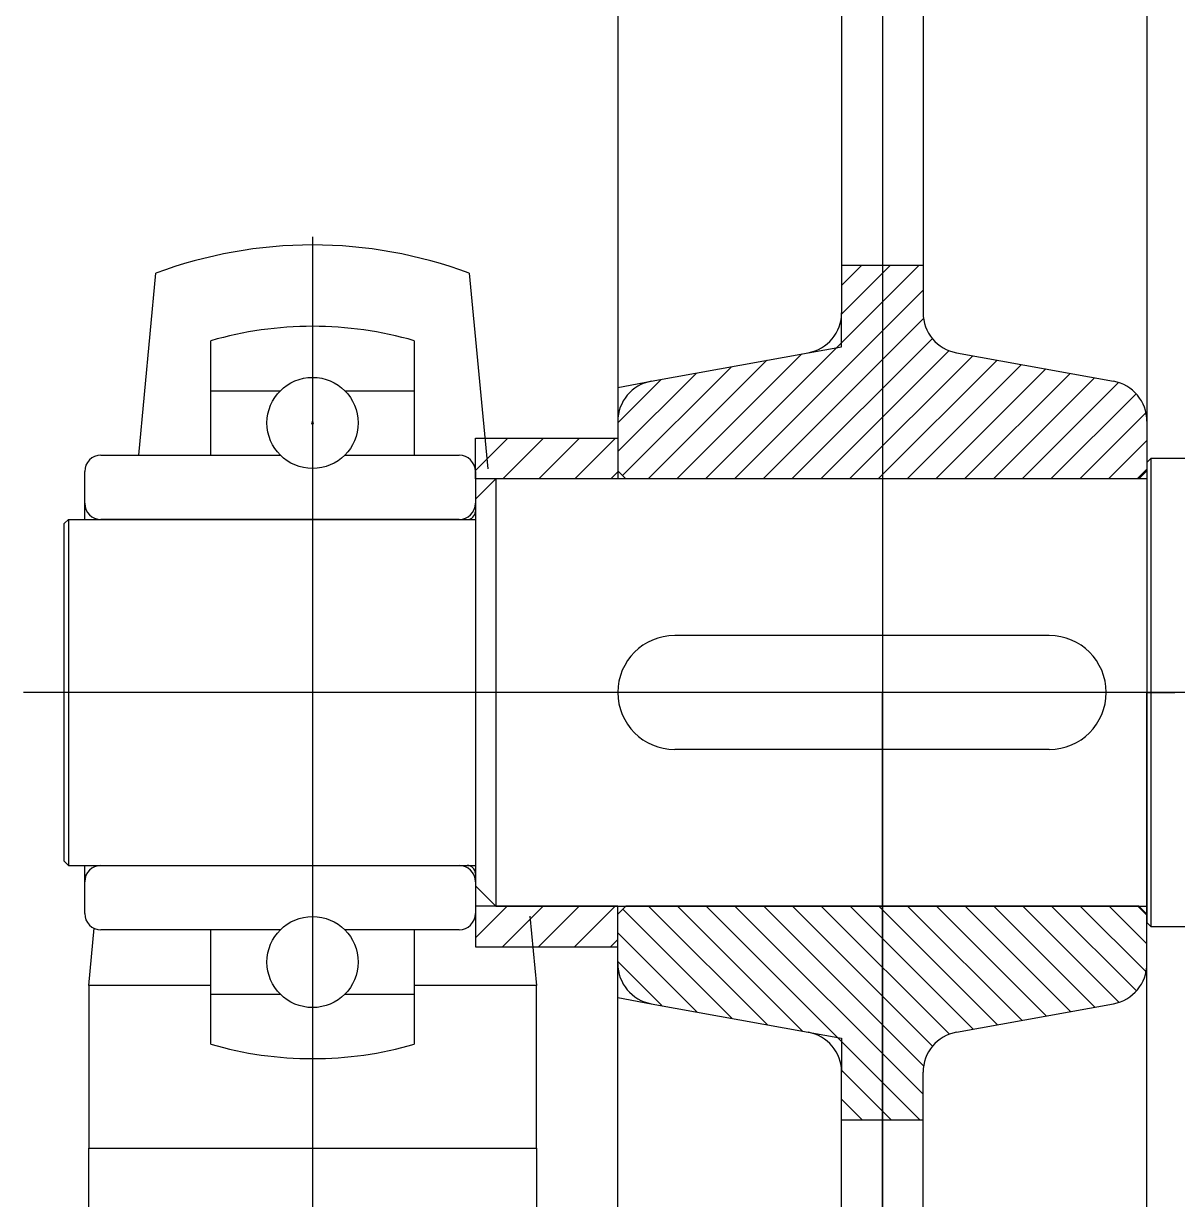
# Model space of a CAD drawing. Header units: millimetres. Extents: x 0 to 356400, y 0 to 68257.
# Drawn here: x 335327.7 to 335611.3, y 51745 to 52034.1 of the extents above; entities that cross this region are included whole.
import ezdxf

# ---------------------------------------------------------------- set-up
doc = ezdxf.new("R2010")
doc.units = ezdxf.units.MM
doc.header["$LTSCALE"] = 75
doc.layers.add('8', color=8, linetype='Continuous')
doc.layers.add('BOM-UDEF', color=7, linetype='Continuous')
doc.styles.get("Standard").update_dxf_attribs({"font": 'arial.ttf'})

# ---------------------------------------------------------------- blocks, each defined once
blk = doc.blocks.new('HS_BOM', base_point=(-9000000, -9000000))
at = {"layer": 'BOM-UDEF', "ltscale": 0.5}
blk.add_circle((-9000000, -9000000), 0.25, dxfattribs=at)
blk = doc.blocks.new('G$CFADF2E56')
at = {"layer": '8'}
h = blk.add_hatch(dxfattribs=at)
h.set_pattern_fill('ANSI31', color=256, scale=40, angle=180, style=0)
h.set_pattern_definition([(45, (-383890.3397, -25559.0755), (-3.535533906, 3.535533906), [])])
h.paths.add_polyline_path([(1102.83, 22147.65), (1102.83, 22135.5), (1104.83, 22133.5), (1230.83, 22133.5), (1232.83, 22135.5), (1232.83, 22147.65, 0.362465), (1224.62, 22157.49), (1186.05, 22164.51, -0.362465), (1177.83, 22174.35), (1177.83, 22186), (1157.83, 22186), (1157.83, 22174.35, -0.362465), (1149.62, 22164.51), (1111.05, 22157.49, 0.362465)])
h = blk.add_hatch(dxfattribs=at)
h.set_pattern_fill('ANSI31', color=256, scale=40, angle=180, style=0)
h.set_pattern_definition([(315, (-383890.3397, 26414.451), (-3.535533906, -3.535533906), [])])
h.paths.add_polyline_path([(1102.83, 22014.35), (1102.83, 22026.5), (1104.83, 22028.5), (1230.83, 22028.5), (1232.83, 22026.5), (1232.83, 22014.35, -0.362465), (1224.62, 22004.51), (1186.05, 21997.49, 0.362465), (1177.83, 21987.65), (1177.83, 21976), (1157.83, 21976), (1157.83, 21987.65, 0.362465), (1149.62, 21997.49), (1111.05, 22004.51, -0.362465)])
for p, q in [((1167.83, 24550, 0), (1167.83, 650, 0)), ((1167.83, 22416.74, 0), (1167.83, 22081, 0)), ((1102.83, 22379.35, 0), (1102.83, 22133.5, 0)), ((1232.83, 22379.35, 0), (1232.83, 22081, 0)), ((1157.83, 22352.65, 0), (1157.83, 22174.35, 0)), ((1177.83, 22352.65, 0), (1177.83, 22174.35, 0)), ((1027.83, 22193, 0), (1027.83, 21969, 0)), ((1157.83, 22186, 0), (1177.83, 22186, 0)), ((985.12, 22139.33, 0), (989.33, 22184.04, 0)), ((1066.33, 22184.04, 0), (1070.86, 22136, 0)), ((1157.83, 22166, 0), (1157.83, 22174.35, 0)), ((1002.83, 22139.33, 0), (1002.83, 22167.46, 0)), ((1052.83, 22167.46, 0), (1052.83, 22139.33, 0)), ((1111.05, 22157.49, 0), (1149.62, 22164.51, 0)), ((1149.62, 22164.51, 0), (1157.83, 22166, 0)), ((1186.05, 22164.51, 0), (1224.62, 22157.49, 0)), ((1102.83, 22156, 0), (1111.05, 22157.49, 0)), ((1002.83, 22155.17, 0), (1019.92, 22155.17, 0)), ((1035.75, 22155.17, 0), (1052.83, 22155.17, 0)), ((1067.83, 22135.56, 0), (1075.77, 22143.5, 0)), ((1067.83, 22133.5, 0), (1067.83, 22143.5, 0)), ((1067.83, 22143.5, 0), (1102.83, 22143.5, 0)), ((1074.61, 22133.5, 0), (1084.61, 22143.5, 0)), ((1083.45, 22133.5, 0), (1093.45, 22143.5, 0)), ((1092.29, 22133.5, 0), (1102.29, 22143.5, 0)), ((1102.83, 22143.5, 0), (1102.83, 22133.5, 0)), ((975.83, 22139.33, 0), (1019.92, 22139.33, 0)), ((1035.75, 22139.33, 0), (1063.83, 22139.33, 0)), ((1233.83, 22138.5, 0), (1232.83, 22137.5, 0)), ((1233.83, 22138.5, 0), (1233.83, 22081, 0)), ((1261.83, 22138.5, 0), (1233.83, 22138.5, 0)), ((971.83, 22123.5, 0), (971.83, 22135.33, 0)), ((1067.83, 22135.33, 0), (1067.83, 22026.67, 0)), ((1101.13, 22133.5, 0), (1102.83, 22135.21, 0)), ((1102.83, 22135.5, 0), (1104.83, 22133.5, 0)), ((1102.83, 22135.5, 0), (1102.83, 22133.5, 0)), ((1230.83, 22133.5, 0), (1232.83, 22135.5, 0)), ((1232.83, 22137.5, 0), (1232.83, 22024.5, 0)), ((1072.83, 22133.5, 0), (1067.83, 22128.5, 0)), ((1102.83, 22133.5, 0), (1067.83, 22133.5, 0)), ((1232.83, 22133.5, 0), (1072.83, 22133.5, 0)), ((1072.83, 22133.5, 0), (1072.83, 22028.5, 0)), ((1230.83, 22133.5, 0), (1104.83, 22133.5, 0)), ((1067.83, 22128.5, 0), (1067.83, 22033.5, 0)), ((967.83, 22123.5, 0), (966.83, 22122.5, 0)), ((966.83, 22081, 0), (966.83, 22122.5, 0)), ((967.83, 22123.5, 0), (967.83, 22081, 0)), ((967.83, 22123.5, 0), (1067.83, 22123.5, 0)), ((968.83, 22123.5, 0), (1067.83, 22123.5, 0)), ((1063.83, 22123.5, 0), (975.83, 22123.5, 0)), ((1208.83, 22095, 0), (1116.83, 22095, 0)), ((1596.83, 22081, 0), (956.81, 22081, 0)), ((1607.39, 22081, 0), (957.44, 22081, 0)), ((966.83, 22039.5, 0), (966.83, 22081, 0)), ((967.83, 22081, 0), (967.83, 22038.5, 0)), ((1084.83, 22081, 0), (970.83, 22081, 0)), ((1167.83, 21748.55, 0), (1167.83, 22081, 0)), ((1232.83, 21782.65, 0), (1232.83, 22081, 0)), ((1232.83, 22081, 0), (1238.62, 22081, 0)), ((1232.83, 22026.5, 0), (1232.83, 22081, 0)), ((1232.83, 22081, 0), (1239.69, 22081, 0)), ((1233.83, 22081, 0), (1233.83, 22023.5, 0)), ((1208.83, 22067, 0), (1116.83, 22067, 0)), ((966.83, 22039.5, 0), (967.83, 22038.5, 0)), ((967.83, 22038.5, 0), (1067.83, 22038.5, 0)), ((968.83, 22038.5, 0), (1067.83, 22038.5, 0)), ((971.83, 22026.67, 0), (971.83, 22038.5, 0)), ((975.83, 22038.5, 0), (1063.83, 22038.5, 0)), ((1067.83, 22033.5, 0), (1072.83, 22028.5, 0)), ((1067.83, 22033.5, 0), (1072.83, 22028.5, 0)), ((1067.83, 22020.66, 0), (1075.68, 22028.5, 0)), ((1067.83, 22028.5, 0), (1067.83, 22018.5, 0)), ((1102.83, 22028.5, 0), (1067.83, 22028.5, 0)), ((1072.83, 22028.5, 0), (1232.83, 22028.5, 0)), ((1074.52, 22018.5, 0), (1084.52, 22028.5, 0)), ((1083.36, 22018.5, 0), (1093.36, 22028.5, 0)), ((1092.19, 22018.5, 0), (1102.19, 22028.5, 0)), ((1102.83, 22018.5, 0), (1102.83, 22028.5, 0)), ((1102.83, 22026.5, 0), (1104.83, 22028.5, 0)), ((1102.83, 22026.5, 0), (1102.83, 22028.5, 0)), ((1102.83, 21782.65, 0), (1102.83, 22028.5, 0)), ((1230.83, 22028.5, 0), (1104.83, 22028.5, 0)), ((1230.83, 22028.5, 0), (1232.83, 22026.5, 0)), ((1081.23, 22026, 0), (1082.83, 22009, 0)), ((972.83, 22009, 0), (974.16, 22023.04, 0)), ((1019.92, 22022.67, 0), (975.83, 22022.67, 0)), ((1002.83, 21994.54, 0), (1002.83, 22022.67, 0)), ((1063.83, 22022.67, 0), (1035.75, 22022.67, 0)), ((1052.83, 22022.67, 0), (1052.83, 21994.54, 0)), ((1232.83, 22024.5, 0), (1233.83, 22023.5, 0)), ((1233.83, 22023.5, 0), (1261.83, 22023.5, 0)), ((1101.03, 22018.5, 0), (1102.83, 22020.3, 0)), ((1067.83, 22018.5, 0), (1102.83, 22018.5, 0)), ((1002.83, 22009, 0), (972.83, 22009, 0)), ((972.83, 22009, 0), (972.83, 21969, 0)), ((1082.83, 22009, 0), (1052.83, 22009, 0)), ((1082.83, 21969, 0), (1082.83, 22009, 0)), ((1002.83, 22006.83, 0), (1019.92, 22006.83, 0)), ((1035.75, 22006.83, 0), (1052.83, 22006.83, 0)), ((1102.83, 22006, 0), (1111.05, 22004.51, 0)), ((1111.05, 22004.51, 0), (1149.62, 21997.49, 0)), ((1186.05, 21997.49, 0), (1224.62, 22004.51, 0)), ((1149.62, 21997.49, 0), (1157.83, 21996, 0)), ((1157.83, 21996, 0), (1157.83, 21987.65, 0)), ((1157.83, 21809.35, 0), (1157.83, 21987.65, 0)), ((1177.83, 21809.35, 0), (1177.83, 21987.65, 0)), ((1157.83, 21976, 0), (1177.83, 21976, 0)), ((972.83, 21969, 0), (1082.83, 21969, 0)), ((1027.83, 21969, 0), (1027.83, 21843.2, 0))]:
    blk.add_line(p, q, dxfattribs=at)
at = {"layer": '8', "elevation": 0}
blk.add_lwpolyline([(1082.83, 21949), (972.83, 21949), (972.83, 21969), (1082.83, 21969)], close=True, dxfattribs=at)
at = {"layer": '8'}
for centre in [(1027.83, 22147.25, 0), (1027.83, 22014.75, 0)]:
    blk.add_circle(centre, 11.2, dxfattribs=at)
for centre, radius, start, end in [((1027.83, 22081, 0), 110, 69.5127, 110.4873), ((1147.83, 22174.35, 0), 10, 280.3048, 0), ((1187.83, 22174.35, 0), 10, 180, 259.6952), ((1027.83, 22081, 0), 90, 73.8724, 106.1276), ((1112.83, 22147.65, 0), 10, 100.3048, 180), ((1222.83, 22147.65, 0), 10, 0, 79.6952), ((975.83, 22135.33, 0), 4, 90, 180), ((1063.83, 22135.33, 0), 4, 0, 90), ((975.83, 22127.5, 0), 4, 180, 270), ((1063.83, 22127.5, 0), 4, 270, 0), ((1065.83, 22125.5, 0), 2, 270, 0), ((1116.83, 22081, 0), 14, 90, 270), ((1208.83, 22081, 0), 14, 270, 90), ((975.83, 22034.5, 0), 4, 90, 180), ((1063.83, 22034.5, 0), 4, 0, 90), ((1065.83, 22036.5, 0), 2, 0, 90), ((975.83, 22026.67, 0), 4, 180, 270), ((1063.83, 22026.67, 0), 4, 270, 0), ((1112.83, 22014.35, 0), 10, 180, 259.6952), ((1222.83, 22014.35, 0), 10, 280.3048, 0), ((1147.83, 21987.65, 0), 10, 0, 79.6952), ((1187.83, 21987.65, 0), 10, 100.3048, 180), ((1027.83, 22081, 0), 90, 253.8724, 286.1276)]:
    blk.add_arc(centre, radius, start, end, dxfattribs=at)
at = {"layer": '8', "xscale": -1}
blk.add_blockref('HS_BOM', (1027.83, 22147.25, 0), dxfattribs=at)
at = {"layer": '8', "text_generation_flag": 4, "flags": 1}
for tag, p, rotation in [('ENAME', (1084.5, 20323), 180), ('NAME', (1084.5, 20324), 180), ('MATERIAL', (1084.5, 20321), 180), ('WEIGHT', (1084.5, 20320), 180), ('SPEC', (1084.5, 20322), 180), ('REMARK', (1084.5, 20317), 180), ('MAKER', (1084.5, 20318), 180), ('PRICE', (1084.5, 20319), 180), ('USER1', (1084.5, 20316), 180), ('USER2', (1084.5, 20315), 180), ('USER3', (1084.5, 20314), 180), ('USER4', (1084.5, 20313), 180), ('USER5', (1084.5, 20312), 180), ('QTY', (1084.5, 20311), 180), ('NAME', (525.5, 20272), 270), ('ENAME', (526.5, 20272), 270), ('SPEC', (527.5, 20272), 270), ('MATERIAL', (528.5, 20272), 270), ('WEIGHT', (529.5, 20272), 270), ('PRICE', (530.5, 20272), 270), ('MAKER', (531.5, 20272), 270), ('REMARK', (532.5, 20272), 270), ('USER1', (533.5, 20272), 270), ('USER2', (534.5, 20272), 270), ('USER3', (535.5, 20272), 270), ('USER4', (536.5, 20272), 270), ('USER5', (537.5, 20272), 270), ('QTY', (538.5, 20272), 270), ('ENAME', (504.83, 20248), 180), ('NAME', (504.83, 20249), 180), ('MATERIAL', (504.83, 20246), 180), ('WEIGHT', (504.83, 20245), 180), ('SPEC', (504.83, 20247), 180), ('REMARK', (504.83, 20242), 180), ('MAKER', (504.83, 20243), 180), ('PRICE', (504.83, 20244), 180), ('USER1', (504.83, 20241), 180), ('USER2', (504.83, 20240), 180), ('USER3', (504.83, 20239), 180), ('USER4', (504.83, 20238), 180), ('USER5', (504.83, 20237), 180), ('QTY', (504.83, 20236), 180), ('NAME', (1084.5, 19424), 180), ('MATERIAL', (1084.5, 19421), 180), ('ENAME', (1084.5, 19423), 180), ('SPEC', (1084.5, 19422), 180), ('WEIGHT', (1084.5, 19420), 180), ('MAKER', (1084.5, 19418), 180), ('PRICE', (1084.5, 19419), 180), ('REMARK', (1084.5, 19417), 180), ('USER1', (1084.5, 19416), 180), ('USER2', (1084.5, 19415), 180), ('USER3', (1084.5, 19414), 180), ('USER4', (1084.5, 19413), 180), ('USER5', (1084.5, 19412), 180), ('QTY', (1084.5, 19411), 180), ('NAME', (525.5, 19372), 270), ('ENAME', (526.5, 19372), 270), ('SPEC', (527.5, 19372), 270), ('MATERIAL', (528.5, 19372), 270), ('WEIGHT', (529.5, 19372), 270), ('PRICE', (530.5, 19372), 270), ('MAKER', (531.5, 19372), 270), ('REMARK', (532.5, 19372), 270), ('USER1', (533.5, 19372), 270), ('USER2', (534.5, 19372), 270), ('USER3', (535.5, 19372), 270), ('USER4', (536.5, 19372), 270), ('USER5', (537.5, 19372), 270), ('QTY', (538.5, 19372), 270), ('NAME', (504.83, 19349), 180), ('MATERIAL', (504.83, 19346), 180), ('ENAME', (504.83, 19348), 180), ('SPEC', (504.83, 19347), 180), ('WEIGHT', (504.83, 19345), 180), ('MAKER', (504.83, 19343), 180), ('PRICE', (504.83, 19344), 180), ('REMARK', (504.83, 19342), 180), ('USER1', (504.83, 19341), 180), ('USER2', (504.83, 19340), 180), ('USER4', (504.83, 19338), 180), ('USER5', (504.83, 19337), 180), ('USER3', (504.83, 19339), 180), ('QTY', (504.83, 19336), 180), ('ENAME', (1084.5, 18523), 180), ('NAME', (1084.5, 18524), 180), ('SPEC', (1084.5, 18522), 180), ('MATERIAL', (1084.5, 18521), 180), ('WEIGHT', (1084.5, 18520), 180), ('PRICE', (1084.5, 18519), 180), ('REMARK', (1084.5, 18517), 180), ('MAKER', (1084.5, 18518), 180), ('USER1', (1084.5, 18516), 180), ('USER2', (1084.5, 18515), 180), ('USER3', (1084.5, 18514), 180), ('USER4', (1084.5, 18513), 180), ('USER5', (1084.5, 18512), 180), ('QTY', (1084.5, 18511), 180), ('NAME', (525.5, 18472), 270), ('ENAME', (526.5, 18472), 270), ('SPEC', (527.5, 18472), 270), ('MATERIAL', (528.5, 18472), 270), ('WEIGHT', (529.5, 18472), 270), ('PRICE', (530.5, 18472), 270), ('MAKER', (531.5, 18472), 270), ('REMARK', (532.5, 18472), 270), ('USER1', (533.5, 18472), 270), ('USER2', (534.5, 18472), 270), ('USER3', (535.5, 18472), 270), ('USER4', (536.5, 18472), 270), ('USER5', (537.5, 18472), 270), ('QTY', (538.5, 18472), 270), ('ENAME', (504.83, 18448), 180), ('NAME', (504.83, 18449), 180), ('SPEC', (504.83, 18447), 180), ('MATERIAL', (504.83, 18446), 180), ('WEIGHT', (504.83, 18445), 180), ('PRICE', (504.83, 18444), 180), ('REMARK', (504.83, 18442), 180), ('MAKER', (504.83, 18443), 180), ('USER1', (504.83, 18441), 180), ('USER4', (504.83, 18438), 180), ('USER2', (504.83, 18440), 180), ('USER3', (504.83, 18439), 180), ('USER5', (504.83, 18437), 180), ('QTY', (504.83, 18436), 180), ('ENAME', (1084.5, 17623), 180), ('NAME', (1084.5, 17624), 180), ('MATERIAL', (1084.5, 17621), 180), ('WEIGHT', (1084.5, 17620), 180), ('SPEC', (1084.5, 17622), 180), ('MAKER', (1084.5, 17618), 180), ('PRICE', (1084.5, 17619), 180), ('REMARK', (1084.5, 17617), 180), ('USER1', (1084.5, 17616), 180), ('USER2', (1084.5, 17615), 180), ('USER3', (1084.5, 17614), 180), ('USER4', (1084.5, 17613), 180), ('USER5', (1084.5, 17612), 180), ('QTY', (1084.5, 17611), 180), ('NAME', (525.5, 17572), 270), ('ENAME', (526.5, 17572), 270), ('SPEC', (527.5, 17572), 270), ('MATERIAL', (528.5, 17572), 270), ('WEIGHT', (529.5, 17572), 270), ('PRICE', (530.5, 17572), 270), ('MAKER', (531.5, 17572), 270), ('REMARK', (532.5, 17572), 270), ('USER1', (533.5, 17572), 270), ('USER2', (534.5, 17572), 270), ('USER3', (535.5, 17572), 270), ('USER4', (536.5, 17572), 270), ('USER5', (537.5, 17572), 270), ('QTY', (538.5, 17572), 270), ('ENAME', (504.83, 17548), 180), ('NAME', (504.83, 17549), 180), ('MATERIAL', (504.83, 17546), 180), ('WEIGHT', (504.83, 17545), 180), ('SPEC', (504.83, 17547), 180), ('REMARK', (504.83, 17542), 180), ('MAKER', (504.83, 17543), 180), ('PRICE', (504.83, 17544), 180), ('USER1', (504.83, 17541), 180), ('USER2', (504.83, 17540), 180), ('USER4', (504.83, 17538), 180), ('USER5', (504.83, 17537), 180), ('USER3', (504.83, 17539), 180), ('QTY', (504.83, 17536), 180), ('NAME', (1084.5, 16724), 180), ('ENAME', (1084.5, 16723), 180), ('SPEC', (1084.5, 16722), 180), ('MATERIAL', (1084.5, 16721), 180), ('WEIGHT', (1084.5, 16720), 180), ('PRICE', (1084.5, 16719), 180), ('REMARK', (1084.5, 16717), 180), ('MAKER', (1084.5, 16718), 180), ('USER1', (1084.5, 16716), 180), ('USER2', (1084.5, 16715), 180), ('USER3', (1084.5, 16714), 180), ('USER4', (1084.5, 16713), 180), ('USER5', (1084.5, 16712), 180), ('QTY', (1084.5, 16711), 180), ('NAME', (525.5, 16672), 270), ('ENAME', (526.5, 16672), 270), ('SPEC', (527.5, 16672), 270), ('MATERIAL', (528.5, 16672), 270), ('WEIGHT', (529.5, 16672), 270), ('PRICE', (530.5, 16672), 270), ('MAKER', (531.5, 16672), 270), ('REMARK', (532.5, 16672), 270), ('USER1', (533.5, 16672), 270), ('USER2', (534.5, 16672), 270), ('USER3', (535.5, 16672), 270), ('USER4', (536.5, 16672), 270), ('USER5', (537.5, 16672), 270), ('QTY', (538.5, 16672), 270), ('NAME', (504.83, 16649), 180), ('MATERIAL', (504.83, 16646), 180), ('ENAME', (504.83, 16648), 180), ('SPEC', (504.83, 16647), 180), ('WEIGHT', (504.83, 16645), 180), ('PRICE', (504.83, 16644), 180), ('REMARK', (504.83, 16642), 180), ('MAKER', (504.83, 16643), 180), ('USER1', (504.83, 16641), 180), ('USER4', (504.83, 16638), 180), ('USER2', (504.83, 16640), 180), ('USER3', (504.83, 16639), 180), ('USER5', (504.83, 16637), 180), ('QTY', (504.83, 16636), 180), ('ENAME', (1084.5, 15823), 180), ('NAME', (1084.5, 15824), 180), ('MATERIAL', (1084.5, 15821), 180), ('WEIGHT', (1084.5, 15820), 180), ('SPEC', (1084.5, 15822), 180), ('REMARK', (1084.5, 15817), 180), ('MAKER', (1084.5, 15818), 180), ('PRICE', (1084.5, 15819), 180), ('USER1', (1084.5, 15816), 180), ('USER2', (1084.5, 15815), 180), ('USER3', (1084.5, 15814), 180), ('USER4', (1084.5, 15813), 180), ('USER5', (1084.5, 15812), 180), ('QTY', (1084.5, 15811), 180), ('NAME', (525.5, 15772), 270), ('ENAME', (526.5, 15772), 270), ('SPEC', (527.5, 15772), 270), ('MATERIAL', (528.5, 15772), 270), ('WEIGHT', (529.5, 15772), 270), ('PRICE', (530.5, 15772), 270), ('MAKER', (531.5, 15772), 270), ('REMARK', (532.5, 15772), 270), ('USER1', (533.5, 15772), 270), ('USER2', (534.5, 15772), 270), ('USER3', (535.5, 15772), 270), ('USER4', (536.5, 15772), 270), ('USER5', (537.5, 15772), 270), ('QTY', (538.5, 15772), 270), ('ENAME', (504.83, 15748), 180), ('NAME', (504.83, 15749), 180), ('SPEC', (504.83, 15747), 180), ('MATERIAL', (504.83, 15746), 180), ('WEIGHT', (504.83, 15745), 180), ('REMARK', (504.83, 15742), 180), ('MAKER', (504.83, 15743), 180), ('PRICE', (504.83, 15744), 180), ('USER1', (504.83, 15741), 180), ('USER2', (504.83, 15740), 180), ('USER3', (504.83, 15739), 180), ('USER4', (504.83, 15738), 180), ('USER5', (504.83, 15737), 180), ('QTY', (504.83, 15736), 180), ('NAME', (1084.5, 14924), 180), ('MATERIAL', (1084.5, 14921), 180), ('ENAME', (1084.5, 14923), 180), ('SPEC', (1084.5, 14922), 180), ('WEIGHT', (1084.5, 14920), 180), ('MAKER', (1084.5, 14918), 180), ('PRICE', (1084.5, 14919), 180), ('REMARK', (1084.5, 14917), 180), ('USER1', (1084.5, 14916), 180), ('USER2', (1084.5, 14915), 180), ('USER3', (1084.5, 14914), 180), ('USER4', (1084.5, 14913), 180), ('USER5', (1084.5, 14912), 180), ('QTY', (1084.5, 14911), 180), ('NAME', (525.5, 14872), 270), ('ENAME', (526.5, 14872), 270), ('SPEC', (527.5, 14872), 270), ('MATERIAL', (528.5, 14872), 270), ('WEIGHT', (529.5, 14872), 270), ('PRICE', (530.5, 14872), 270), ('MAKER', (531.5, 14872), 270), ('REMARK', (532.5, 14872), 270), ('USER1', (533.5, 14872), 270), ('USER2', (534.5, 14872), 270), ('USER3', (535.5, 14872), 270), ('USER4', (536.5, 14872), 270), ('USER5', (537.5, 14872), 270), ('QTY', (538.5, 14872), 270), ('NAME', (504.83, 14849), 180), ('MATERIAL', (504.83, 14846), 180), ('ENAME', (504.83, 14848), 180), ('SPEC', (504.83, 14847), 180), ('WEIGHT', (504.83, 14845), 180), ('MAKER', (504.83, 14843), 180), ('PRICE', (504.83, 14844), 180), ('REMARK', (504.83, 14842), 180), ('USER1', (504.83, 14841), 180), ('USER2', (504.83, 14840), 180), ('USER4', (504.83, 14838), 180), ('USER5', (504.83, 14837), 180), ('USER3', (504.83, 14839), 180), ('QTY', (504.83, 14836), 180), ('ENAME', (1084.5, 14023), 180), ('NAME', (1084.5, 14024), 180), ('SPEC', (1084.5, 14022), 180), ('MATERIAL', (1084.5, 14021), 180), ('WEIGHT', (1084.5, 14020), 180), ('PRICE', (1084.5, 14019), 180), ('REMARK', (1084.5, 14017), 180), ('MAKER', (1084.5, 14018), 180), ('USER1', (1084.5, 14016), 180), ('USER2', (1084.5, 14015), 180), ('USER3', (1084.5, 14014), 180), ('USER4', (1084.5, 14013), 180), ('USER5', (1084.5, 14012), 180), ('QTY', (1084.5, 14011), 180), ('NAME', (525.5, 13972), 270), ('ENAME', (526.5, 13972), 270), ('SPEC', (527.5, 13972), 270), ('MATERIAL', (528.5, 13972), 270), ('WEIGHT', (529.5, 13972), 270), ('PRICE', (530.5, 13972), 270), ('MAKER', (531.5, 13972), 270), ('REMARK', (532.5, 13972), 270), ('USER1', (533.5, 13972), 270), ('USER2', (534.5, 13972), 270), ('USER3', (535.5, 13972), 270), ('USER4', (536.5, 13972), 270), ('USER5', (537.5, 13972), 270), ('QTY', (538.5, 13972), 270), ('ENAME', (504.83, 13948), 180), ('NAME', (504.83, 13949), 180), ('SPEC', (504.83, 13947), 180), ('MATERIAL', (504.83, 13946), 180), ('WEIGHT', (504.83, 13945), 180), ('PRICE', (504.83, 13944), 180), ('REMARK', (504.83, 13942), 180), ('MAKER', (504.83, 13943), 180), ('USER1', (504.83, 13941), 180), ('USER4', (504.83, 13938), 180), ('USER2', (504.83, 13940), 180), ('USER3', (504.83, 13939), 180), ('USER5', (504.83, 13937), 180), ('QTY', (504.83, 13936), 180), ('ENAME', (1084.5, 12323), 180), ('NAME', (1084.5, 12324), 180), ('SPEC', (1084.5, 12322), 180), ('MATERIAL', (1084.5, 12321), 180), ('WEIGHT', (1084.5, 12320), 180), ('PRICE', (1084.5, 12319), 180), ('REMARK', (1084.5, 12317), 180), ('MAKER', (1084.5, 12318), 180), ('USER1', (1084.5, 12316), 180), ('USER2', (1084.5, 12315), 180), ('USER3', (1084.5, 12314), 180), ('USER4', (1084.5, 12313), 180), ('USER5', (1084.5, 12312), 180), ('QTY', (1084.5, 12311), 180), ('NAME', (525.5, 12272), 270), ('ENAME', (526.5, 12272), 270), ('SPEC', (527.5, 12272), 270), ('MATERIAL', (528.5, 12272), 270), ('WEIGHT', (529.5, 12272), 270), ('PRICE', (530.5, 12272), 270), ('MAKER', (531.5, 12272), 270), ('REMARK', (532.5, 12272), 270), ('USER1', (533.5, 12272), 270), ('USER2', (534.5, 12272), 270), ('USER3', (535.5, 12272), 270), ('USER4', (536.5, 12272), 270), ('USER5', (537.5, 12272), 270), ('QTY', (538.5, 12272), 270), ('ENAME', (504.83, 12248), 180), ('NAME', (504.83, 12249), 180), ('SPEC', (504.83, 12247), 180), ('MATERIAL', (504.83, 12246), 180), ('WEIGHT', (504.83, 12245), 180), ('PRICE', (504.83, 12244), 180), ('REMARK', (504.83, 12242), 180), ('MAKER', (504.83, 12243), 180), ('USER1', (504.83, 12241), 180), ('USER4', (504.83, 12238), 180), ('USER2', (504.83, 12240), 180), ('USER3', (504.83, 12239), 180), ('USER5', (504.83, 12237), 180), ('QTY', (504.83, 12236), 180), ('ENAME', (1084.5, 10623), 180), ('NAME', (1084.5, 10624), 180), ('MATERIAL', (1084.5, 10621), 180), ('WEIGHT', (1084.5, 10620), 180), ('SPEC', (1084.5, 10622), 180), ('REMARK', (1084.5, 10617), 180), ('MAKER', (1084.5, 10618), 180), ('PRICE', (1084.5, 10619), 180), ('USER1', (1084.5, 10616), 180), ('USER2', (1084.5, 10615), 180), ('USER3', (1084.5, 10614), 180), ('USER4', (1084.5, 10613), 180), ('USER5', (1084.5, 10612), 180), ('QTY', (1084.5, 10611), 180), ('NAME', (525.5, 10572), 270), ('ENAME', (526.5, 10572), 270), ('SPEC', (527.5, 10572), 270), ('MATERIAL', (528.5, 10572), 270), ('WEIGHT', (529.5, 10572), 270), ('PRICE', (530.5, 10572), 270), ('MAKER', (531.5, 10572), 270), ('REMARK', (532.5, 10572), 270), ('USER1', (533.5, 10572), 270), ('USER2', (534.5, 10572), 270), ('USER3', (535.5, 10572), 270), ('USER4', (536.5, 10572), 270), ('USER5', (537.5, 10572), 270), ('QTY', (538.5, 10572), 270), ('ENAME', (504.83, 10548), 180), ('NAME', (504.83, 10549), 180), ('MATERIAL', (504.83, 10546), 180), ('WEIGHT', (504.83, 10545), 180), ('SPEC', (504.83, 10547), 180), ('REMARK', (504.83, 10542), 180), ('MAKER', (504.83, 10543), 180), ('PRICE', (504.83, 10544), 180), ('USER1', (504.83, 10541), 180), ('USER2', (504.83, 10540), 180), ('USER3', (504.83, 10539), 180), ('USER4', (504.83, 10538), 180), ('USER5', (504.83, 10537), 180), ('QTY', (504.83, 10536), 180), ('ENAME', (1084.5, 8923), 180), ('NAME', (1084.5, 8924), 180), ('MATERIAL', (1084.5, 8921), 180), ('WEIGHT', (1084.5, 8920), 180), ('SPEC', (1084.5, 8922), 180), ('REMARK', (1084.5, 8917), 180), ('MAKER', (1084.5, 8918), 180), ('PRICE', (1084.5, 8919), 180), ('USER1', (1084.5, 8916), 180), ('USER2', (1084.5, 8915), 180), ('USER3', (1084.5, 8914), 180), ('USER4', (1084.5, 8913), 180), ('USER5', (1084.5, 8912), 180), ('QTY', (1084.5, 8911), 180), ('NAME', (525.5, 8872), 270), ('ENAME', (526.5, 8872), 270), ('SPEC', (527.5, 8872), 270), ('MATERIAL', (528.5, 8872), 270), ('WEIGHT', (529.5, 8872), 270), ('PRICE', (530.5, 8872), 270), ('MAKER', (531.5, 8872), 270), ('REMARK', (532.5, 8872), 270), ('USER1', (533.5, 8872), 270), ('USER2', (534.5, 8872), 270), ('USER3', (535.5, 8872), 270), ('USER4', (536.5, 8872), 270), ('USER5', (537.5, 8872), 270), ('QTY', (538.5, 8872), 270), ('ENAME', (504.83, 8848), 180), ('NAME', (504.83, 8849), 180), ('MATERIAL', (504.83, 8846), 180), ('WEIGHT', (504.83, 8845), 180), ('SPEC', (504.83, 8847), 180), ('REMARK', (504.83, 8842), 180), ('MAKER', (504.83, 8843), 180), ('PRICE', (504.83, 8844), 180), ('USER1', (504.83, 8841), 180), ('USER2', (504.83, 8840), 180), ('USER3', (504.83, 8839), 180), ('USER4', (504.83, 8838), 180), ('USER5', (504.83, 8837), 180), ('QTY', (504.83, 8836), 180), ('NAME', (1084.5, 7224), 180), ('MATERIAL', (1084.5, 7221), 180), ('ENAME', (1084.5, 7223), 180), ('SPEC', (1084.5, 7222), 180), ('WEIGHT', (1084.5, 7220), 180), ('MAKER', (1084.5, 7218), 180), ('PRICE', (1084.5, 7219), 180), ('REMARK', (1084.5, 7217), 180), ('USER1', (1084.5, 7216), 180), ('USER2', (1084.5, 7215), 180), ('USER3', (1084.5, 7214), 180), ('USER4', (1084.5, 7213), 180), ('USER5', (1084.5, 7212), 180), ('QTY', (1084.5, 7211), 180), ('NAME', (525.5, 7172), 270), ('ENAME', (526.5, 7172), 270), ('SPEC', (527.5, 7172), 270), ('MATERIAL', (528.5, 7172), 270), ('WEIGHT', (529.5, 7172), 270), ('PRICE', (530.5, 7172), 270), ('MAKER', (531.5, 7172), 270), ('REMARK', (532.5, 7172), 270), ('USER1', (533.5, 7172), 270), ('USER2', (534.5, 7172), 270), ('USER3', (535.5, 7172), 270), ('USER4', (536.5, 7172), 270), ('USER5', (537.5, 7172), 270), ('QTY', (538.5, 7172), 270), ('ENAME', (504.83, 7148), 180), ('NAME', (504.83, 7149), 180), ('MATERIAL', (504.83, 7146), 180), ('WEIGHT', (504.83, 7145), 180), ('SPEC', (504.83, 7147), 180), ('MAKER', (504.83, 7143), 180), ('PRICE', (504.83, 7144), 180), ('REMARK', (504.83, 7142), 180), ('USER1', (504.83, 7141), 180), ('USER2', (504.83, 7140), 180), ('USER4', (504.83, 7138), 180), ('USER5', (504.83, 7137), 180), ('USER3', (504.83, 7139), 180), ('QTY', (504.83, 7136), 180), ('NAME', (1084.5, 5524), 180), ('MATERIAL', (1084.5, 5521), 180), ('ENAME', (1084.5, 5523), 180), ('SPEC', (1084.5, 5522), 180), ('WEIGHT', (1084.5, 5520), 180), ('MAKER', (1084.5, 5518), 180), ('PRICE', (1084.5, 5519), 180), ('REMARK', (1084.5, 5517), 180), ('USER1', (1084.5, 5516), 180), ('USER2', (1084.5, 5515), 180), ('USER3', (1084.5, 5514), 180), ('USER4', (1084.5, 5513), 180), ('USER5', (1084.5, 5512), 180), ('QTY', (1084.5, 5511), 180), ('NAME', (525.5, 5472), 270), ('ENAME', (526.5, 5472), 270), ('SPEC', (527.5, 5472), 270), ('MATERIAL', (528.5, 5472), 270), ('WEIGHT', (529.5, 5472), 270), ('PRICE', (530.5, 5472), 270), ('MAKER', (531.5, 5472), 270), ('REMARK', (532.5, 5472), 270), ('USER1', (533.5, 5472), 270), ('USER2', (534.5, 5472), 270), ('USER3', (535.5, 5472), 270), ('USER4', (536.5, 5472), 270), ('USER5', (537.5, 5472), 270), ('QTY', (538.5, 5472), 270), ('NAME', (504.83, 5449), 180), ('MATERIAL', (504.83, 5446), 180), ('ENAME', (504.83, 5448), 180), ('SPEC', (504.83, 5447), 180), ('WEIGHT', (504.83, 5445), 180), ('MAKER', (504.83, 5443), 180), ('PRICE', (504.83, 5444), 180), ('REMARK', (504.83, 5442), 180), ('USER1', (504.83, 5441), 180), ('USER2', (504.83, 5440), 180), ('USER4', (504.83, 5438), 180), ('USER5', (504.83, 5437), 180), ('USER3', (504.83, 5439), 180), ('QTY', (504.83, 5436), 180), ('NAME', (1084.5, 3824), 180), ('MATERIAL', (1084.5, 3821), 180), ('ENAME', (1084.5, 3823), 180), ('SPEC', (1084.5, 3822), 180), ('WEIGHT', (1084.5, 3820), 180), ('PRICE', (1084.5, 3819), 180), ('REMARK', (1084.5, 3817), 180), ('MAKER', (1084.5, 3818), 180), ('USER1', (1084.5, 3816), 180), ('USER2', (1084.5, 3815), 180), ('USER3', (1084.5, 3814), 180), ('USER4', (1084.5, 3813), 180), ('USER5', (1084.5, 3812), 180), ('QTY', (1084.5, 3811), 180), ('NAME', (525.5, 3772), 270), ('ENAME', (526.5, 3772), 270), ('SPEC', (527.5, 3772), 270), ('MATERIAL', (528.5, 3772), 270), ('WEIGHT', (529.5, 3772), 270), ('PRICE', (530.5, 3772), 270), ('MAKER', (531.5, 3772), 270), ('REMARK', (532.5, 3772), 270), ('USER1', (533.5, 3772), 270), ('USER2', (534.5, 3772), 270), ('USER3', (535.5, 3772), 270), ('USER4', (536.5, 3772), 270), ('USER5', (537.5, 3772), 270), ('QTY', (538.5, 3772), 270), ('NAME', (504.83, 3749), 180), ('MATERIAL', (504.83, 3746), 180), ('ENAME', (504.83, 3748), 180), ('SPEC', (504.83, 3747), 180), ('WEIGHT', (504.83, 3745), 180), ('MAKER', (504.83, 3743), 180), ('PRICE', (504.83, 3744), 180), ('REMARK', (504.83, 3742), 180), ('USER1', (504.83, 3741), 180), ('USER4', (504.83, 3738), 180), ('USER2', (504.83, 3740), 180), ('USER3', (504.83, 3739), 180), ('USER5', (504.83, 3737), 180), ('QTY', (504.83, 3736), 180), ('ENAME', (1084.5, 2123), 180), ('NAME', (1084.5, 2124), 180), ('SPEC', (1084.5, 2122), 180), ('MATERIAL', (1084.5, 2121), 180), ('WEIGHT', (1084.5, 2120), 180), ('PRICE', (1084.5, 2119), 180), ('REMARK', (1084.5, 2117), 180), ('MAKER', (1084.5, 2118), 180), ('USER1', (1084.5, 2116), 180), ('USER2', (1084.5, 2115), 180), ('USER3', (1084.5, 2114), 180), ('USER4', (1084.5, 2113), 180), ('USER5', (1084.5, 2112), 180), ('QTY', (1084.5, 2111), 180), ('NAME', (525.5, 2072), 270), ('ENAME', (526.5, 2072), 270), ('SPEC', (527.5, 2072), 270), ('MATERIAL', (528.5, 2072), 270), ('WEIGHT', (529.5, 2072), 270), ('PRICE', (530.5, 2072), 270), ('MAKER', (531.5, 2072), 270), ('REMARK', (532.5, 2072), 270), ('USER1', (533.5, 2072), 270), ('USER2', (534.5, 2072), 270), ('USER3', (535.5, 2072), 270), ('USER4', (536.5, 2072), 270), ('USER5', (537.5, 2072), 270), ('QTY', (538.5, 2072), 270), ('ENAME', (504.83, 2048), 180), ('NAME', (504.83, 2049), 180), ('SPEC', (504.83, 2047), 180), ('MATERIAL', (504.83, 2046), 180), ('WEIGHT', (504.83, 2045), 180), ('PRICE', (504.83, 2044), 180), ('REMARK', (504.83, 2042), 180), ('MAKER', (504.83, 2043), 180), ('USER1', (504.83, 2041), 180), ('USER4', (504.83, 2038), 180), ('USER2', (504.83, 2040), 180), ('USER3', (504.83, 2039), 180), ('USER5', (504.83, 2037), 180), ('QTY', (504.83, 2036), 180), ('ENAME', (1084.5, 423), 180), ('NAME', (1084.5, 424), 180), ('SPEC', (1084.5, 422), 180), ('MATERIAL', (1084.5, 421), 180), ('WEIGHT', (1084.5, 420), 180), ('PRICE', (1084.5, 419), 180), ('REMARK', (1084.5, 417), 180), ('MAKER', (1084.5, 418), 180), ('USER1', (1084.5, 416), 180), ('USER2', (1084.5, 415), 180), ('USER3', (1084.5, 414), 180), ('USER4', (1084.5, 413), 180), ('USER5', (1084.5, 412), 180), ('QTY', (1084.5, 411), 180), ('NAME', (525.5, 372), 270), ('ENAME', (526.5, 372), 270), ('SPEC', (527.5, 372), 270), ('MATERIAL', (528.5, 372), 270), ('WEIGHT', (529.5, 372), 270), ('PRICE', (530.5, 372), 270), ('MAKER', (531.5, 372), 270), ('REMARK', (532.5, 372), 270), ('USER1', (533.5, 372), 270), ('USER2', (534.5, 372), 270), ('USER3', (535.5, 372), 270), ('USER4', (536.5, 372), 270), ('USER5', (537.5, 372), 270), ('QTY', (538.5, 372), 270), ('ENAME', (504.83, 348), 180), ('NAME', (504.83, 349), 180), ('SPEC', (504.83, 347), 180), ('MATERIAL', (504.83, 346), 180), ('WEIGHT', (504.83, 345), 180), ('PRICE', (504.83, 344), 180), ('REMARK', (504.83, 342), 180), ('MAKER', (504.83, 343), 180), ('USER1', (504.83, 341), 180), ('USER4', (504.83, 338), 180), ('USER2', (504.83, 340), 180), ('USER3', (504.83, 339), 180), ('USER5', (504.83, 337), 180), ('QTY', (504.83, 336), 180)]:
    blk.add_attdef(tag, p, '', height=0.25, rotation=rotation, dxfattribs=at)
at = {"layer": '8', "flags": 1}
for tag, p in [('NAME', (1830.83, 20249)), ('ENAME', (1830.83, 20248)), ('WEIGHT', (1830.83, 20245)), ('SPEC', (1830.83, 20247)), ('MATERIAL', (1830.83, 20246)), ('PRICE', (1830.83, 20244)), ('MAKER', (1830.83, 20243)), ('REMARK', (1830.83, 20242)), ('USER1', (1830.83, 20241)), ('USER2', (1830.83, 20240)), ('USER3', (1830.83, 20239)), ('QTY', (1830.83, 20236)), ('USER4', (1830.83, 20238)), ('USER5', (1830.83, 20237)), ('NAME', (1830.83, 19349)), ('SPEC', (1830.83, 19347)), ('ENAME', (1830.83, 19348)), ('MATERIAL', (1830.83, 19346)), ('WEIGHT', (1830.83, 19345)), ('PRICE', (1830.83, 19344)), ('MAKER', (1830.83, 19343)), ('REMARK', (1830.83, 19342)), ('USER1', (1830.83, 19341)), ('USER2', (1830.83, 19340)), ('USER3', (1830.83, 19339)), ('USER4', (1830.83, 19338)), ('USER5', (1830.83, 19337)), ('QTY', (1830.83, 19336)), ('SPEC', (1830.83, 18447)), ('NAME', (1830.83, 18449)), ('ENAME', (1830.83, 18448)), ('WEIGHT', (1830.83, 18445)), ('MATERIAL', (1830.83, 18446)), ('PRICE', (1830.83, 18444)), ('MAKER', (1830.83, 18443)), ('REMARK', (1830.83, 18442)), ('USER1', (1830.83, 18441)), ('USER2', (1830.83, 18440)), ('USER3', (1830.83, 18439)), ('USER4', (1830.83, 18438)), ('QTY', (1830.83, 18436)), ('USER5', (1830.83, 18437)), ('NAME', (1830.83, 17549)), ('ENAME', (1830.83, 17548)), ('WEIGHT', (1830.83, 17545)), ('SPEC', (1830.83, 17547)), ('MATERIAL', (1830.83, 17546)), ('PRICE', (1830.83, 17544)), ('MAKER', (1830.83, 17543)), ('REMARK', (1830.83, 17542)), ('USER1', (1830.83, 17541)), ('USER2', (1830.83, 17540)), ('USER3', (1830.83, 17539)), ('USER4', (1830.83, 17538)), ('USER5', (1830.83, 17537)), ('QTY', (1830.83, 17536)), ('NAME', (1830.83, 16649)), ('SPEC', (1830.83, 16647)), ('ENAME', (1830.83, 16648)), ('MATERIAL', (1830.83, 16646)), ('WEIGHT', (1830.83, 16645)), ('PRICE', (1830.83, 16644)), ('MAKER', (1830.83, 16643)), ('REMARK', (1830.83, 16642)), ('USER1', (1830.83, 16641)), ('USER2', (1830.83, 16640)), ('USER3', (1830.83, 16639)), ('USER4', (1830.83, 16638)), ('QTY', (1830.83, 16636)), ('USER5', (1830.83, 16637)), ('SPEC', (1830.83, 15747)), ('NAME', (1830.83, 15749)), ('ENAME', (1830.83, 15748)), ('WEIGHT', (1830.83, 15745)), ('MATERIAL', (1830.83, 15746)), ('PRICE', (1830.83, 15744)), ('MAKER', (1830.83, 15743)), ('REMARK', (1830.83, 15742)), ('USER1', (1830.83, 15741)), ('USER2', (1830.83, 15740)), ('USER3', (1830.83, 15739)), ('QTY', (1830.83, 15736)), ('USER4', (1830.83, 15738)), ('USER5', (1830.83, 15737)), ('NAME', (1830.83, 14849)), ('SPEC', (1830.83, 14847)), ('ENAME', (1830.83, 14848)), ('MATERIAL', (1830.83, 14846)), ('WEIGHT', (1830.83, 14845)), ('PRICE', (1830.83, 14844)), ('MAKER', (1830.83, 14843)), ('REMARK', (1830.83, 14842)), ('USER1', (1830.83, 14841)), ('USER2', (1830.83, 14840)), ('USER3', (1830.83, 14839)), ('USER4', (1830.83, 14838)), ('USER5', (1830.83, 14837)), ('QTY', (1830.83, 14836)), ('SPEC', (1830.83, 13947)), ('NAME', (1830.83, 13949)), ('ENAME', (1830.83, 13948)), ('WEIGHT', (1830.83, 13945)), ('MATERIAL', (1830.83, 13946)), ('PRICE', (1830.83, 13944)), ('MAKER', (1830.83, 13943)), ('REMARK', (1830.83, 13942)), ('USER1', (1830.83, 13941)), ('USER2', (1830.83, 13940)), ('USER3', (1830.83, 13939)), ('USER4', (1830.83, 13938)), ('QTY', (1830.83, 13936)), ('USER5', (1830.83, 13937)), ('SPEC', (1830.83, 12247)), ('NAME', (1830.83, 12249)), ('ENAME', (1830.83, 12248)), ('WEIGHT', (1830.83, 12245)), ('MATERIAL', (1830.83, 12246)), ('PRICE', (1830.83, 12244)), ('MAKER', (1830.83, 12243)), ('REMARK', (1830.83, 12242)), ('USER1', (1830.83, 12241)), ('USER2', (1830.83, 12240)), ('USER3', (1830.83, 12239)), ('USER4', (1830.83, 12238)), ('QTY', (1830.83, 12236)), ('USER5', (1830.83, 12237)), ('NAME', (1830.83, 10549)), ('ENAME', (1830.83, 10548)), ('WEIGHT', (1830.83, 10545)), ('SPEC', (1830.83, 10547)), ('MATERIAL', (1830.83, 10546)), ('PRICE', (1830.83, 10544)), ('MAKER', (1830.83, 10543)), ('REMARK', (1830.83, 10542)), ('USER1', (1830.83, 10541)), ('USER2', (1830.83, 10540)), ('USER3', (1830.83, 10539)), ('QTY', (1830.83, 10536)), ('USER4', (1830.83, 10538)), ('USER5', (1830.83, 10537)), ('NAME', (1830.83, 8849)), ('ENAME', (1830.83, 8848)), ('WEIGHT', (1830.83, 8845)), ('SPEC', (1830.83, 8847)), ('MATERIAL', (1830.83, 8846)), ('PRICE', (1830.83, 8844)), ('MAKER', (1830.83, 8843)), ('REMARK', (1830.83, 8842)), ('USER1', (1830.83, 8841)), ('USER2', (1830.83, 8840)), ('USER3', (1830.83, 8839)), ('QTY', (1830.83, 8836)), ('USER4', (1830.83, 8838)), ('USER5', (1830.83, 8837)), ('NAME', (1830.83, 7149)), ('ENAME', (1830.83, 7148)), ('WEIGHT', (1830.83, 7145)), ('SPEC', (1830.83, 7147)), ('MATERIAL', (1830.83, 7146)), ('PRICE', (1830.83, 7144)), ('MAKER', (1830.83, 7143)), ('REMARK', (1830.83, 7142)), ('USER1', (1830.83, 7141)), ('USER2', (1830.83, 7140)), ('USER3', (1830.83, 7139)), ('USER4', (1830.83, 7138)), ('USER5', (1830.83, 7137)), ('QTY', (1830.83, 7136)), ('NAME', (1830.83, 5449)), ('SPEC', (1830.83, 5447)), ('ENAME', (1830.83, 5448)), ('MATERIAL', (1830.83, 5446)), ('WEIGHT', (1830.83, 5445)), ('PRICE', (1830.83, 5444)), ('MAKER', (1830.83, 5443)), ('REMARK', (1830.83, 5442)), ('USER1', (1830.83, 5441)), ('USER2', (1830.83, 5440)), ('USER3', (1830.83, 5439)), ('USER4', (1830.83, 5438)), ('USER5', (1830.83, 5437)), ('QTY', (1830.83, 5436)), ('NAME', (1830.83, 3749)), ('SPEC', (1830.83, 3747)), ('ENAME', (1830.83, 3748)), ('MATERIAL', (1830.83, 3746)), ('WEIGHT', (1830.83, 3745)), ('PRICE', (1830.83, 3744)), ('MAKER', (1830.83, 3743)), ('REMARK', (1830.83, 3742)), ('USER1', (1830.83, 3741)), ('USER2', (1830.83, 3740)), ('USER3', (1830.83, 3739)), ('USER4', (1830.83, 3738)), ('QTY', (1830.83, 3736)), ('USER5', (1830.83, 3737)), ('SPEC', (1830.83, 2047)), ('NAME', (1830.83, 2049)), ('ENAME', (1830.83, 2048)), ('WEIGHT', (1830.83, 2045)), ('MATERIAL', (1830.83, 2046)), ('PRICE', (1830.83, 2044)), ('MAKER', (1830.83, 2043)), ('REMARK', (1830.83, 2042)), ('USER1', (1830.83, 2041)), ('USER2', (1830.83, 2040)), ('USER3', (1830.83, 2039)), ('USER4', (1830.83, 2038)), ('QTY', (1830.83, 2036)), ('USER5', (1830.83, 2037)), ('SPEC', (1830.83, 347)), ('NAME', (1830.83, 349)), ('ENAME', (1830.83, 348)), ('WEIGHT', (1830.83, 345)), ('MATERIAL', (1830.83, 346)), ('PRICE', (1830.83, 344)), ('MAKER', (1830.83, 343)), ('REMARK', (1830.83, 342)), ('USER1', (1830.83, 341)), ('USER2', (1830.83, 340)), ('USER3', (1830.83, 339)), ('USER4', (1830.83, 338)), ('QTY', (1830.83, 336)), ('USER5', (1830.83, 337))]:
    blk.add_attdef(tag, p, '', height=0.25, dxfattribs=at)

msp = doc.modelspace()

# ---------------------------------------------------------------- block references
msp.add_blockref('G$CFADF2E56', (334370.93, 29788.64, 0))

doc.saveas('drawing.dxf')
